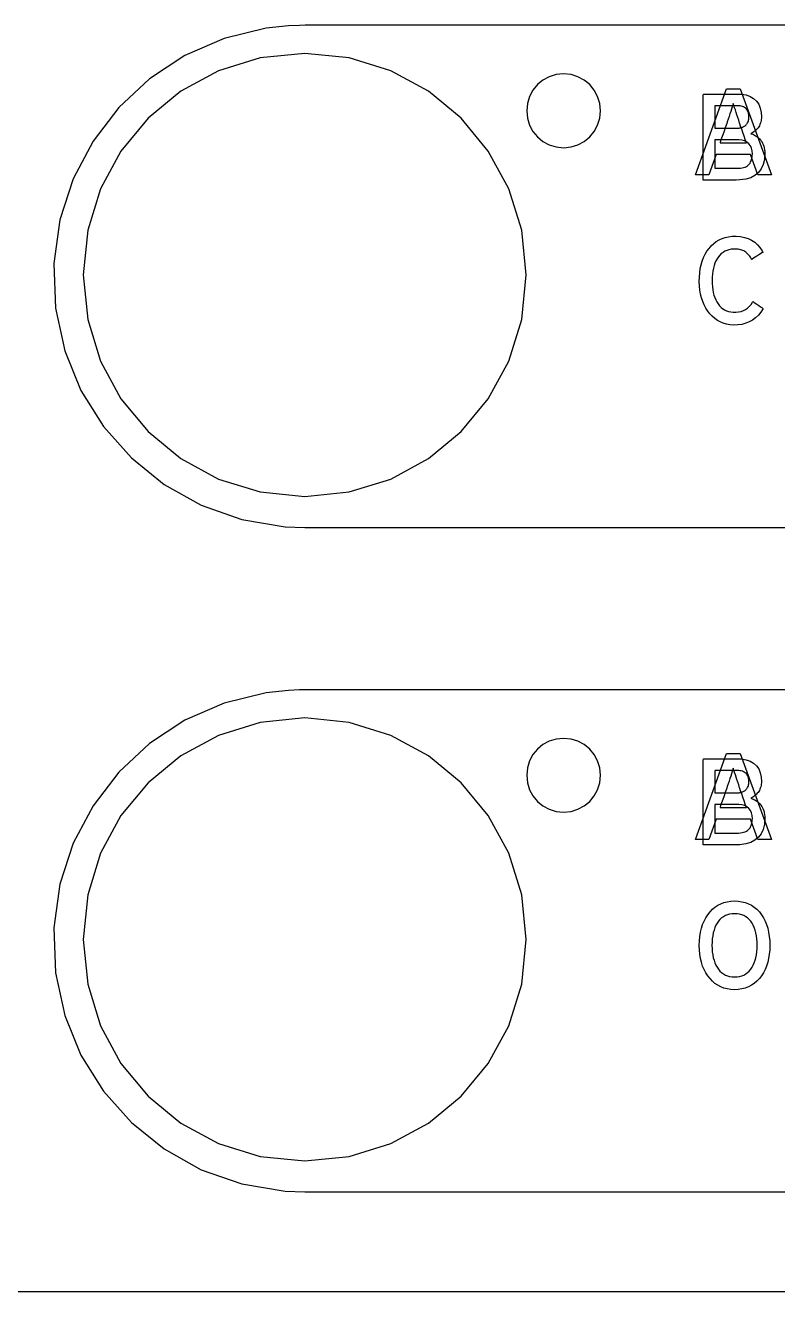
# Model space of a CAD drawing. Extents: x 1 to 47.7, y 0.2 to 35.
# Drawn here: x 16.419 to 17.438, y 8.999 to 10.714 of the extents above; entities that cross this region are included whole.
import ezdxf

# ---------------------------------------------------------------- set-up
doc = ezdxf.new("R2010")
doc.units = 0
doc.header["$MEASUREMENT"] = 0
doc.layers.add('4_2__4U__FRONT_PANEL_W_24_', color=7, linetype='CONTINUOUS')
doc.layers.add('5_1___24__TARGET_LEDS___12', color=7, linetype='CONTINUOUS')

msp = doc.modelspace()

# ---------------------------------------------------------------- linework, layer by layer
at = {"layer": '4_2__4U__FRONT_PANEL_W_24_'}
for points in [[(17.5566, 10.7144), (17.3474, 10.7144), (17.1467, 10.7144), (17.056, 10.7144), (16.9749, 10.7144), (16.906, 10.7144), (16.8518, 10.7144), (16.8149, 10.7144), (16.7977, 10.7144), (16.7902, 10.7143), (16.775, 10.7137), (16.745, 10.7104), (16.6878, 10.6965), (16.6348, 10.6733), (16.587, 10.6417), (16.5452, 10.6029), (16.5104, 10.5575), (16.4835, 10.5066), (16.4655, 10.4511), (16.4572, 10.3918), (16.4595, 10.3311), (16.472, 10.2734), (16.494, 10.2197), (16.5244, 10.1711), (16.5623, 10.1284), (16.6068, 10.0926), (16.657, 10.0645), (16.7119, 10.0451), (16.7706, 10.0354), (16.797, 10.0344), (16.8111, 10.0344), (16.8454, 10.0344), (16.8973, 10.0344), (16.9642, 10.0344), (17.0437, 10.0344), (17.1333, 10.0344), (17.2304, 10.0344), (17.4372, 10.0344), (17.6439, 10.0344)], [(17.5566, 9.8144), (17.3474, 9.8144), (17.1467, 9.8144), (17.056, 9.8144), (16.9749, 9.8144), (16.906, 9.8144), (16.8518, 9.8144), (16.8149, 9.8144), (16.7977, 9.8144), (16.7902, 9.8144), (16.775, 9.8137), (16.745, 9.8105), (16.6878, 9.7965), (16.6348, 9.7733), (16.587, 9.7418), (16.5452, 9.7029), (16.5104, 9.6575), (16.4835, 9.6066), (16.4655, 9.5511), (16.4572, 9.4919), (16.4595, 9.4312), (16.472, 9.3734), (16.494, 9.3198), (16.5244, 9.2711), (16.5623, 9.2284), (16.6068, 9.1926), (16.657, 9.1645), (16.7119, 9.1452), (16.7706, 9.1354), (16.797, 9.1344), (16.8111, 9.1344), (16.8454, 9.1344), (16.8973, 9.1344), (16.9642, 9.1344), (17.0437, 9.1344), (17.1333, 9.1344), (17.2304, 9.1344), (17.4372, 9.1344), (17.6439, 9.1344)], [(16.4185, 8.9994), (16.522, 8.9994), (16.6232, 8.9994), (16.7219, 8.9994), (16.8181, 8.9994), (16.9117, 8.9994), (17.0027, 8.9994), (17.091, 8.9994), (17.1765, 8.9994), (17.2591, 8.9994), (17.3388, 8.9994), (17.4155, 8.9994), (17.4528, 8.9994)]]:
    msp.add_lwpolyline(points, dxfattribs=at)
for points in [[(16.797, 10.0764), (16.8574, 10.0825), (16.9137, 10.0999), (16.9647, 10.1276), (17.0091, 10.1642), (17.0457, 10.2086), (17.0734, 10.2596), (17.0909, 10.3159), (17.097, 10.3763), (17.0909, 10.4368), (17.0734, 10.4931), (17.0457, 10.5441), (17.0091, 10.5885), (16.9647, 10.6251), (16.9137, 10.6528), (16.8574, 10.6702), (16.797, 10.6763), (16.7365, 10.6702), (16.6802, 10.6528), (16.6293, 10.6251), (16.5849, 10.5885), (16.5482, 10.5441), (16.5206, 10.4931), (16.5031, 10.4368), (16.497, 10.3763), (16.5031, 10.3159), (16.5206, 10.2596), (16.5482, 10.2086), (16.5849, 10.1642), (16.6293, 10.1276), (16.6802, 10.0999), (16.7365, 10.0825)], [(17.1477, 10.5486), (17.1578, 10.5497), (17.1671, 10.5526), (17.1756, 10.5572), (17.183, 10.5633), (17.1891, 10.5707), (17.1937, 10.5792), (17.1967, 10.5886), (17.1977, 10.5986), (17.1967, 10.6087), (17.1937, 10.6181), (17.1891, 10.6266), (17.183, 10.634), (17.1756, 10.6401), (17.1671, 10.6447), (17.1578, 10.6476), (17.1477, 10.6486), (17.1376, 10.6476), (17.1282, 10.6447), (17.1197, 10.6401), (17.1123, 10.634), (17.1062, 10.6266), (17.1016, 10.6181), (17.0987, 10.6087), (17.0977, 10.5986), (17.0987, 10.5886), (17.1016, 10.5792), (17.1062, 10.5707), (17.1123, 10.5633), (17.1197, 10.5572), (17.1282, 10.5526), (17.1376, 10.5497)], [(17.4203, 10.5405), (17.4197, 10.5326), (17.418, 10.5257), (17.4153, 10.5198), (17.4116, 10.5149), (17.4069, 10.5109), (17.4011, 10.5079), (17.3943, 10.5059), (17.3864, 10.5049), (17.3813, 10.5047), (17.3782, 10.5047), (17.3728, 10.5047), (17.3657, 10.5047), (17.3579, 10.5047), (17.3503, 10.5047), (17.3436, 10.5047), (17.3389, 10.5047), (17.3368, 10.5047), (17.3368, 10.5082), (17.3368, 10.5193), (17.3368, 10.5356), (17.3368, 10.5551), (17.3368, 10.5754), (17.3368, 10.5944), (17.3368, 10.6098), (17.3368, 10.6193), (17.337, 10.6213), (17.3398, 10.6213), (17.3453, 10.6213), (17.3524, 10.6213), (17.3605, 10.6213), (17.3684, 10.6213), (17.3754, 10.6213), (17.3806, 10.6213), (17.3831, 10.6213), (17.3887, 10.6211), (17.395, 10.62), (17.4005, 10.6181), (17.4051, 10.6153), (17.4089, 10.6118), (17.4119, 10.6074), (17.414, 10.6023), (17.4152, 10.5963), (17.4156, 10.5906), (17.4155, 10.5886), (17.4154, 10.5867), (17.4151, 10.5849), (17.4146, 10.5832), (17.4141, 10.5815), (17.4135, 10.5799), (17.4128, 10.5784), (17.4119, 10.577), (17.411, 10.5757), (17.41, 10.5744), (17.4089, 10.5732), (17.4078, 10.5721), (17.4066, 10.5711), (17.4053, 10.5701), (17.404, 10.5692), (17.4025, 10.5684), (17.4014, 10.5676), (17.4031, 10.5672), (17.4047, 10.5666), (17.4063, 10.5658), (17.4078, 10.5649), (17.4093, 10.5639), (17.4108, 10.5628), (17.4123, 10.5615), (17.4137, 10.56), (17.415, 10.5585), (17.4162, 10.5568), (17.4173, 10.5549), (17.4182, 10.5529), (17.4189, 10.5507), (17.4195, 10.5484), (17.4199, 10.5459), (17.4202, 10.5433)], [(17.3987, 10.5901), (17.3987, 10.5916), (17.3985, 10.5931), (17.3983, 10.5945), (17.398, 10.5958), (17.3975, 10.5971), (17.397, 10.5983), (17.3964, 10.5995), (17.3957, 10.6005), (17.3949, 10.6015), (17.3938, 10.6024), (17.3927, 10.6032), (17.3914, 10.6038), (17.39, 10.6044), (17.3884, 10.6048), (17.3868, 10.6051), (17.385, 10.6053), (17.383, 10.6054), (17.3819, 10.6054), (17.3788, 10.6054), (17.3744, 10.6054), (17.3692, 10.6054), (17.3639, 10.6054), (17.359, 10.6054), (17.3552, 10.6054), (17.353, 10.6054), (17.3527, 10.6051), (17.3527, 10.6029), (17.3527, 10.5991), (17.3527, 10.5942), (17.3527, 10.589), (17.3527, 10.5838), (17.3527, 10.5794), (17.3527, 10.5763), (17.3527, 10.5752), (17.3539, 10.5752), (17.357, 10.5752), (17.3614, 10.5752), (17.3665, 10.5752), (17.3719, 10.5752), (17.3767, 10.5752), (17.3805, 10.5752), (17.3827, 10.5752), (17.3835, 10.5752), (17.3845, 10.5752), (17.3855, 10.5753), (17.3864, 10.5754), (17.3872, 10.5756), (17.3881, 10.5758), (17.3888, 10.576), (17.3896, 10.5763), (17.3903, 10.5766), (17.391, 10.5769), (17.3916, 10.5772), (17.3922, 10.5776), (17.3928, 10.578), (17.3934, 10.5784), (17.3939, 10.5788), (17.3944, 10.5792), (17.3949, 10.5797), (17.3956, 10.5804), (17.3963, 10.5814), (17.3969, 10.5825), (17.3975, 10.5836), (17.3979, 10.5848), (17.3983, 10.5861), (17.3985, 10.5873), (17.3987, 10.5887)], [(17.4034, 10.54), (17.403, 10.5443), (17.4021, 10.5481), (17.4006, 10.5513), (17.3986, 10.554), (17.396, 10.5561), (17.3929, 10.5578), (17.3892, 10.5588), (17.3849, 10.5594), (17.3828, 10.5594), (17.3802, 10.5594), (17.376, 10.5594), (17.3708, 10.5594), (17.3653, 10.5594), (17.3601, 10.5594), (17.3559, 10.5594), (17.3533, 10.5594), (17.3527, 10.5592), (17.3527, 10.5567), (17.3527, 10.552), (17.3527, 10.5458), (17.3527, 10.5389), (17.3527, 10.5321), (17.3527, 10.5263), (17.3527, 10.5222), (17.3527, 10.5207), (17.3539, 10.5207), (17.3571, 10.5207), (17.3616, 10.5207), (17.3669, 10.5207), (17.3723, 10.5207), (17.3771, 10.5207), (17.3808, 10.5207), (17.3827, 10.5207), (17.3846, 10.5207), (17.3871, 10.5209), (17.3894, 10.5212), (17.3915, 10.5217), (17.3934, 10.5224), (17.3952, 10.5232), (17.3967, 10.5242), (17.3981, 10.5253), (17.3992, 10.5265), (17.4002, 10.5279), (17.401, 10.5293), (17.4017, 10.5308), (17.4023, 10.5325), (17.4028, 10.5342), (17.4031, 10.536), (17.4033, 10.538)], [(17.4181, 10.3307), (17.415, 10.326), (17.4116, 10.3218), (17.4078, 10.3182), (17.4037, 10.3151), (17.3992, 10.3127), (17.3943, 10.3108), (17.3891, 10.3094), (17.3835, 10.3086), (17.3779, 10.3084), (17.373, 10.3089), (17.3684, 10.3097), (17.364, 10.311), (17.3599, 10.3127), (17.356, 10.3148), (17.3524, 10.3173), (17.349, 10.3203), (17.3459, 10.3237), (17.343, 10.3274), (17.3404, 10.3314), (17.3381, 10.3357), (17.3361, 10.3403), (17.3345, 10.3451), (17.3332, 10.3503), (17.3323, 10.3557), (17.3317, 10.3614), (17.3314, 10.3674), (17.3316, 10.3735), (17.332, 10.3793), (17.3328, 10.3849), (17.334, 10.3901), (17.3354, 10.3951), (17.3373, 10.3998), (17.3394, 10.4043), (17.3419, 10.4084), (17.3447, 10.4123), (17.3477, 10.4158), (17.351, 10.4189), (17.3545, 10.4216), (17.3583, 10.4238), (17.3623, 10.4257), (17.3666, 10.4271), (17.3711, 10.4281), (17.3759, 10.4286), (17.3813, 10.4287), (17.3872, 10.4282), (17.3926, 10.4271), (17.3977, 10.4255), (17.4023, 10.4233), (17.4065, 10.4206), (17.4103, 10.4172), (17.4136, 10.4134), (17.4166, 10.4089), (17.4174, 10.4069), (17.4163, 10.4061), (17.4144, 10.4049), (17.4121, 10.4034), (17.4095, 10.4018), (17.407, 10.4002), (17.4049, 10.3988), (17.4033, 10.3978), (17.4026, 10.3973), (17.4018, 10.3987), (17.4008, 10.4002), (17.3998, 10.4016), (17.3987, 10.403), (17.3976, 10.4042), (17.3965, 10.4053), (17.3954, 10.4063), (17.3943, 10.4073), (17.3931, 10.4081), (17.3917, 10.4088), (17.3904, 10.4094), (17.3889, 10.41), (17.3873, 10.4104), (17.3857, 10.4108), (17.384, 10.4111), (17.3822, 10.4112), (17.3803, 10.4113), (17.3778, 10.4113), (17.3746, 10.411), (17.3716, 10.4104), (17.3687, 10.4096), (17.3661, 10.4084), (17.3636, 10.4069), (17.3613, 10.4052), (17.3592, 10.4032), (17.3573, 10.4009), (17.3555, 10.3982), (17.354, 10.3953), (17.3526, 10.3922), (17.3515, 10.3889), (17.3505, 10.3854), (17.3498, 10.3816), (17.3493, 10.3776), (17.3489, 10.3734), (17.3488, 10.3689), (17.3489, 10.3645), (17.3492, 10.3603), (17.3497, 10.3563), (17.3504, 10.3525), (17.3513, 10.349), (17.3525, 10.3457), (17.3538, 10.3426), (17.3553, 10.3397), (17.3571, 10.337), (17.3589, 10.3345), (17.361, 10.3324), (17.3633, 10.3305), (17.3657, 10.329), (17.3684, 10.3277), (17.3712, 10.3268), (17.3742, 10.3262), (17.3774, 10.3258), (17.381, 10.3258), (17.3846, 10.3262), (17.3881, 10.327), (17.3912, 10.3281), (17.3942, 10.3296), (17.3969, 10.3315), (17.3993, 10.3338), (17.4016, 10.3365), (17.4035, 10.3395), (17.4043, 10.3402), (17.4055, 10.3394), (17.4073, 10.3381), (17.4095, 10.3366), (17.4119, 10.3349), (17.4143, 10.3333), (17.4162, 10.332), (17.4176, 10.331)], [(16.797, 9.1764), (16.8574, 9.1825), (16.9137, 9.1999), (16.9647, 9.2276), (17.0091, 9.2642), (17.0457, 9.3086), (17.0734, 9.3596), (17.0909, 9.4159), (17.097, 9.4764), (17.0909, 9.5368), (17.0734, 9.5932), (17.0457, 9.6441), (17.0091, 9.6885), (16.9647, 9.7252), (16.9137, 9.7528), (16.8574, 9.7703), (16.797, 9.7764), (16.7365, 9.7703), (16.6802, 9.7528), (16.6293, 9.7252), (16.5849, 9.6885), (16.5482, 9.6441), (16.5206, 9.5932), (16.5031, 9.5368), (16.497, 9.4764), (16.5031, 9.4159), (16.5206, 9.3596), (16.5482, 9.3086), (16.5849, 9.2642), (16.6293, 9.2276), (16.6802, 9.1999), (16.7365, 9.1825)], [(17.1477, 9.6487), (17.1578, 9.6497), (17.1671, 9.6526), (17.1756, 9.6572), (17.183, 9.6633), (17.1891, 9.6708), (17.1937, 9.6792), (17.1967, 9.6886), (17.1977, 9.6987), (17.1967, 9.7088), (17.1937, 9.7182), (17.1891, 9.7267), (17.183, 9.7341), (17.1756, 9.7402), (17.1671, 9.7448), (17.1578, 9.7477), (17.1477, 9.7487), (17.1376, 9.7477), (17.1282, 9.7448), (17.1197, 9.7402), (17.1123, 9.7341), (17.1062, 9.7267), (17.1016, 9.7182), (17.0987, 9.7088), (17.0977, 9.6987), (17.0987, 9.6886), (17.1016, 9.6792), (17.1062, 9.6708), (17.1123, 9.6633), (17.1197, 9.6572), (17.1282, 9.6526), (17.1376, 9.6497)], [(17.4203, 9.6403), (17.4197, 9.6324), (17.418, 9.6255), (17.4153, 9.6196), (17.4116, 9.6147), (17.4069, 9.6107), (17.4011, 9.6077), (17.3943, 9.6057), (17.3864, 9.6047), (17.3813, 9.6045), (17.3782, 9.6045), (17.3728, 9.6045), (17.3657, 9.6045), (17.3579, 9.6045), (17.3503, 9.6045), (17.3436, 9.6045), (17.3389, 9.6045), (17.3368, 9.6045), (17.3368, 9.6081), (17.3368, 9.6191), (17.3368, 9.6354), (17.3368, 9.6549), (17.3368, 9.6753), (17.3368, 9.6942), (17.3368, 9.7096), (17.3368, 9.7191), (17.337, 9.7212), (17.3398, 9.7212), (17.3453, 9.7212), (17.3524, 9.7212), (17.3605, 9.7212), (17.3684, 9.7212), (17.3754, 9.7212), (17.3806, 9.7212), (17.3831, 9.7212), (17.3887, 9.7209), (17.395, 9.7198), (17.4005, 9.7179), (17.4051, 9.7152), (17.4089, 9.7116), (17.4119, 9.7073), (17.414, 9.7021), (17.4152, 9.6961), (17.4156, 9.6904), (17.4155, 9.6884), (17.4154, 9.6865), (17.4151, 9.6847), (17.4146, 9.683), (17.4141, 9.6813), (17.4135, 9.6797), (17.4128, 9.6783), (17.4119, 9.6768), (17.411, 9.6755), (17.41, 9.6743), (17.4089, 9.6731), (17.4078, 9.672), (17.4066, 9.6709), (17.4053, 9.6699), (17.404, 9.669), (17.4025, 9.6682), (17.4014, 9.6675), (17.4031, 9.667), (17.4047, 9.6664), (17.4063, 9.6656), (17.4078, 9.6648), (17.4093, 9.6638), (17.4108, 9.6626), (17.4123, 9.6613), (17.4137, 9.6599), (17.415, 9.6583), (17.4162, 9.6566), (17.4173, 9.6547), (17.4182, 9.6527), (17.4189, 9.6505), (17.4195, 9.6482), (17.4199, 9.6457), (17.4202, 9.6431)], [(17.3987, 9.6899), (17.3987, 9.6914), (17.3985, 9.6929), (17.3983, 9.6943), (17.398, 9.6956), (17.3975, 9.6969), (17.397, 9.6981), (17.3964, 9.6993), (17.3957, 9.7004), (17.3949, 9.7014), (17.3938, 9.7022), (17.3927, 9.703), (17.3914, 9.7036), (17.39, 9.7042), (17.3884, 9.7046), (17.3868, 9.7049), (17.385, 9.7051), (17.383, 9.7052), (17.3819, 9.7052), (17.3788, 9.7052), (17.3744, 9.7052), (17.3692, 9.7052), (17.3639, 9.7052), (17.359, 9.7052), (17.3552, 9.7052), (17.353, 9.7052), (17.3527, 9.7049), (17.3527, 9.7027), (17.3527, 9.6989), (17.3527, 9.6941), (17.3527, 9.6888), (17.3527, 9.6836), (17.3527, 9.6792), (17.3527, 9.6762), (17.3527, 9.675), (17.3539, 9.675), (17.357, 9.675), (17.3614, 9.675), (17.3665, 9.675), (17.3719, 9.675), (17.3767, 9.675), (17.3805, 9.675), (17.3827, 9.675), (17.3835, 9.675), (17.3845, 9.6751), (17.3855, 9.6751), (17.3864, 9.6752), (17.3872, 9.6754), (17.3881, 9.6756), (17.3888, 9.6758), (17.3896, 9.6761), (17.3903, 9.6764), (17.391, 9.6767), (17.3916, 9.677), (17.3922, 9.6774), (17.3928, 9.6778), (17.3934, 9.6782), (17.3939, 9.6786), (17.3944, 9.679), (17.3949, 9.6795), (17.3956, 9.6802), (17.3963, 9.6813), (17.3969, 9.6823), (17.3975, 9.6835), (17.3979, 9.6847), (17.3983, 9.6859), (17.3985, 9.6872), (17.3987, 9.6885)], [(17.4034, 9.6398), (17.403, 9.6441), (17.4021, 9.6479), (17.4006, 9.6511), (17.3986, 9.6538), (17.396, 9.656), (17.3929, 9.6576), (17.3892, 9.6586), (17.3849, 9.6592), (17.3828, 9.6592), (17.3802, 9.6592), (17.376, 9.6592), (17.3708, 9.6592), (17.3653, 9.6592), (17.3601, 9.6592), (17.3559, 9.6592), (17.3533, 9.6592), (17.3527, 9.6591), (17.3527, 9.6566), (17.3527, 9.6518), (17.3527, 9.6456), (17.3527, 9.6387), (17.3527, 9.6319), (17.3527, 9.6261), (17.3527, 9.622), (17.3527, 9.6205), (17.3539, 9.6205), (17.3571, 9.6205), (17.3616, 9.6205), (17.3669, 9.6205), (17.3723, 9.6205), (17.3771, 9.6205), (17.3808, 9.6205), (17.3827, 9.6205), (17.3846, 9.6205), (17.3871, 9.6207), (17.3894, 9.621), (17.3915, 9.6215), (17.3934, 9.6222), (17.3952, 9.623), (17.3967, 9.624), (17.3981, 9.6251), (17.3992, 9.6264), (17.4002, 9.6277), (17.401, 9.6291), (17.4017, 9.6307), (17.4023, 9.6323), (17.4028, 9.634), (17.4031, 9.6359), (17.4033, 9.6378)], [(17.4271, 9.4684), (17.4269, 9.4622), (17.4263, 9.4563), (17.4254, 9.4507), (17.4242, 9.4454), (17.4226, 9.4404), (17.4207, 9.4357), (17.4184, 9.4313), (17.4158, 9.4272), (17.4128, 9.4233), (17.4095, 9.4199), (17.406, 9.4169), (17.4021, 9.4143), (17.3981, 9.4122), (17.3937, 9.4105), (17.3891, 9.4093), (17.3843, 9.4085), (17.3792, 9.4082), (17.3741, 9.4085), (17.3693, 9.4093), (17.3647, 9.4105), (17.3605, 9.4122), (17.3565, 9.4143), (17.3527, 9.4169), (17.3492, 9.4199), (17.346, 9.4233), (17.343, 9.4272), (17.3403, 9.4313), (17.338, 9.4357), (17.336, 9.4404), (17.3344, 9.4454), (17.3331, 9.4507), (17.3322, 9.4563), (17.3316, 9.4622), (17.3314, 9.4684), (17.3316, 9.4747), (17.3322, 9.4806), (17.3331, 9.4862), (17.3344, 9.4915), (17.336, 9.4966), (17.338, 9.5013), (17.3403, 9.5058), (17.343, 9.5099), (17.346, 9.5138), (17.3492, 9.5172), (17.3527, 9.5201), (17.3565, 9.5227), (17.3605, 9.5247), (17.3647, 9.5264), (17.3693, 9.5275), (17.3741, 9.5283), (17.3792, 9.5286), (17.3843, 9.5283), (17.3891, 9.5275), (17.3937, 9.5264), (17.3981, 9.5247), (17.4021, 9.5227), (17.406, 9.5201), (17.4095, 9.5172), (17.4128, 9.5138), (17.4158, 9.5099), (17.4184, 9.5058), (17.4207, 9.5013), (17.4226, 9.4966), (17.4242, 9.4915), (17.4254, 9.4862), (17.4263, 9.4806), (17.4269, 9.4747)], [(17.4099, 9.4684), (17.4098, 9.473), (17.4094, 9.4774), (17.4089, 9.4815), (17.4082, 9.4854), (17.4072, 9.489), (17.406, 9.4924), (17.4046, 9.4955), (17.403, 9.4985), (17.4012, 9.5011), (17.3992, 9.5034), (17.3969, 9.5055), (17.3945, 9.5072), (17.3918, 9.5086), (17.389, 9.5097), (17.3859, 9.5105), (17.3826, 9.511), (17.3792, 9.5112), (17.3758, 9.511), (17.3726, 9.5105), (17.3696, 9.5097), (17.3668, 9.5086), (17.3642, 9.5072), (17.3617, 9.5055), (17.3595, 9.5034), (17.3575, 9.5011), (17.3556, 9.4985), (17.354, 9.4955), (17.3526, 9.4924), (17.3514, 9.489), (17.3504, 9.4854), (17.3496, 9.4815), (17.3491, 9.4774), (17.3488, 9.473), (17.3486, 9.4684), (17.3488, 9.4639), (17.3491, 9.4596), (17.3496, 9.4556), (17.3504, 9.4517), (17.3514, 9.4481), (17.3526, 9.4448), (17.354, 9.4416), (17.3556, 9.4387), (17.3575, 9.436), (17.3595, 9.4336), (17.3617, 9.4315), (17.3642, 9.4297), (17.3668, 9.4282), (17.3696, 9.4271), (17.3726, 9.4263), (17.3758, 9.4258), (17.3792, 9.4256), (17.3826, 9.4258), (17.3859, 9.4263), (17.389, 9.4271), (17.3918, 9.4282), (17.3945, 9.4297), (17.3969, 9.4315), (17.3992, 9.4336), (17.4012, 9.436), (17.403, 9.4387), (17.4046, 9.4416), (17.406, 9.4448), (17.4072, 9.4481), (17.4082, 9.4517), (17.4089, 9.4556), (17.4094, 9.4596), (17.4098, 9.4639)]]:
    msp.add_lwpolyline(points, close=True, dxfattribs=at)
at = {"layer": '5_1___24__TARGET_LEDS___12'}
for points in [[(17.5566, 10.7144), (17.3474, 10.7144), (17.1467, 10.7144), (17.056, 10.7144), (16.9749, 10.7144), (16.906, 10.7144), (16.8518, 10.7144), (16.8149, 10.7144), (16.7977, 10.7144), (16.7902, 10.7143), (16.775, 10.7137), (16.745, 10.7104), (16.6878, 10.6965), (16.6348, 10.6733), (16.587, 10.6417), (16.5452, 10.6029), (16.5104, 10.5575), (16.4835, 10.5066), (16.4655, 10.4511), (16.4572, 10.3918), (16.4595, 10.3311), (16.472, 10.2734), (16.494, 10.2197), (16.5244, 10.1711), (16.5623, 10.1284), (16.6068, 10.0926), (16.657, 10.0645), (16.7119, 10.0451), (16.7706, 10.0354), (16.797, 10.0344), (16.8111, 10.0344), (16.8454, 10.0344), (16.8973, 10.0344), (16.9642, 10.0344), (17.0437, 10.0344), (17.1333, 10.0344), (17.2304, 10.0344), (17.4372, 10.0344), (17.6439, 10.0344)], [(17.4106, 10.5119), (17.4009, 10.5396), (17.3541, 10.5396), (17.3445, 10.5119), (17.3263, 10.5119), (17.3683, 10.6285), (17.3869, 10.6285), (17.4293, 10.5119), (17.4106, 10.5119)], [(17.5566, 9.8144), (17.3474, 9.8144), (17.1467, 9.8144), (17.056, 9.8144), (16.9749, 9.8144), (16.906, 9.8144), (16.8518, 9.8144), (16.8149, 9.8144), (16.7977, 9.8144), (16.7902, 9.8144), (16.775, 9.8137), (16.745, 9.8105), (16.6878, 9.7965), (16.6348, 9.7733), (16.587, 9.7418), (16.5452, 9.7029), (16.5104, 9.6575), (16.4835, 9.6066), (16.4655, 9.5511), (16.4572, 9.4919), (16.4595, 9.4312), (16.472, 9.3734), (16.494, 9.3198), (16.5244, 9.2711), (16.5623, 9.2284), (16.6068, 9.1926), (16.657, 9.1645), (16.7119, 9.1452), (16.7706, 9.1354), (16.797, 9.1344), (16.8111, 9.1344), (16.8454, 9.1344), (16.8973, 9.1344), (16.9642, 9.1344), (17.0437, 9.1344), (17.1333, 9.1344), (17.2304, 9.1344), (17.4372, 9.1344), (17.6439, 9.1344)], [(17.4106, 9.6117), (17.4009, 9.6394), (17.3541, 9.6394), (17.3445, 9.6117), (17.3263, 9.6117), (17.3683, 9.7283), (17.3869, 9.7283), (17.4293, 9.6117), (17.4106, 9.6117)], [(16.3046, 8.9994), (16.4455, 8.9994), (16.5846, 8.9994), (16.7218, 8.9994), (16.8571, 8.9994), (16.9903, 8.9994), (17.1214, 8.9994), (17.2503, 8.9994), (17.3769, 8.9994), (17.5012, 8.9994), (17.6231, 8.9994), (17.7424, 8.9994), (17.8591, 8.9994), (17.9732, 8.9994), (18.0292, 8.9994), (18.0845, 8.9994), (18.1391, 8.9994), (18.193, 8.9994), (18.2462, 8.9994), (18.2986, 8.9994), (18.3503, 8.9994), (18.4012, 8.9994), (18.4513, 8.9994)]]:
    msp.add_lwpolyline(points, dxfattribs=at)
for points in [[(16.797, 10.0764), (16.8574, 10.0825), (16.9137, 10.0999), (16.9647, 10.1276), (17.0091, 10.1642), (17.0457, 10.2086), (17.0734, 10.2596), (17.0909, 10.3159), (17.097, 10.3763), (17.0909, 10.4368), (17.0734, 10.4931), (17.0457, 10.5441), (17.0091, 10.5885), (16.9647, 10.6251), (16.9137, 10.6528), (16.8574, 10.6702), (16.797, 10.6763), (16.7365, 10.6702), (16.6802, 10.6528), (16.6293, 10.6251), (16.5849, 10.5885), (16.5482, 10.5441), (16.5206, 10.4931), (16.5031, 10.4368), (16.497, 10.3763), (16.5031, 10.3159), (16.5206, 10.2596), (16.5482, 10.2086), (16.5849, 10.1642), (16.6293, 10.1276), (16.6802, 10.0999), (16.7365, 10.0825)], [(17.1477, 10.5486), (17.1578, 10.5497), (17.1671, 10.5526), (17.1756, 10.5572), (17.183, 10.5633), (17.1891, 10.5707), (17.1937, 10.5792), (17.1967, 10.5886), (17.1977, 10.5986), (17.1967, 10.6087), (17.1937, 10.6181), (17.1891, 10.6266), (17.183, 10.634), (17.1756, 10.6401), (17.1671, 10.6447), (17.1578, 10.6476), (17.1477, 10.6486), (17.1376, 10.6476), (17.1282, 10.6447), (17.1197, 10.6401), (17.1123, 10.634), (17.1062, 10.6266), (17.1016, 10.6181), (17.0987, 10.6087), (17.0977, 10.5986), (17.0987, 10.5886), (17.1016, 10.5792), (17.1062, 10.5707), (17.1123, 10.5633), (17.1197, 10.5572), (17.1282, 10.5526), (17.1376, 10.5497)], [(17.3861, 10.582), (17.3848, 10.5859), (17.3836, 10.5896), (17.3824, 10.5931), (17.3813, 10.5964), (17.3803, 10.5997), (17.3793, 10.6027), (17.3784, 10.6056), (17.3775, 10.6084), (17.3767, 10.6068), (17.3759, 10.6039), (17.375, 10.601), (17.374, 10.5978), (17.3729, 10.5945), (17.3718, 10.591), (17.3706, 10.5873), (17.3693, 10.5835), (17.3686, 10.5815), (17.3679, 10.5792), (17.3666, 10.5755), (17.365, 10.571), (17.3633, 10.5661), (17.3617, 10.5615), (17.3604, 10.5578), (17.3597, 10.5556), (17.3598, 10.5552), (17.3623, 10.5552), (17.367, 10.5552), (17.3729, 10.5552), (17.3795, 10.5552), (17.3858, 10.5552), (17.391, 10.5552), (17.3945, 10.5552), (17.3955, 10.5552), (17.3949, 10.5567), (17.3938, 10.5599), (17.3923, 10.5643), (17.3906, 10.5691), (17.389, 10.5739), (17.3875, 10.578), (17.3865, 10.5809)], [(16.797, 9.1764), (16.8574, 9.1825), (16.9137, 9.1999), (16.9647, 9.2276), (17.0091, 9.2642), (17.0457, 9.3086), (17.0734, 9.3596), (17.0909, 9.4159), (17.097, 9.4764), (17.0909, 9.5368), (17.0734, 9.5932), (17.0457, 9.6441), (17.0091, 9.6885), (16.9647, 9.7252), (16.9137, 9.7528), (16.8574, 9.7703), (16.797, 9.7764), (16.7365, 9.7703), (16.6802, 9.7528), (16.6293, 9.7252), (16.5849, 9.6885), (16.5482, 9.6441), (16.5206, 9.5932), (16.5031, 9.5368), (16.497, 9.4764), (16.5031, 9.4159), (16.5206, 9.3596), (16.5482, 9.3086), (16.5849, 9.2642), (16.6293, 9.2276), (16.6802, 9.1999), (16.7365, 9.1825)], [(17.1477, 9.6487), (17.1578, 9.6497), (17.1671, 9.6526), (17.1756, 9.6572), (17.183, 9.6633), (17.1891, 9.6708), (17.1937, 9.6792), (17.1967, 9.6886), (17.1977, 9.6987), (17.1967, 9.7088), (17.1937, 9.7182), (17.1891, 9.7267), (17.183, 9.7341), (17.1756, 9.7402), (17.1671, 9.7448), (17.1578, 9.7477), (17.1477, 9.7487), (17.1376, 9.7477), (17.1282, 9.7448), (17.1197, 9.7402), (17.1123, 9.7341), (17.1062, 9.7267), (17.1016, 9.7182), (17.0987, 9.7088), (17.0977, 9.6987), (17.0987, 9.6886), (17.1016, 9.6792), (17.1062, 9.6708), (17.1123, 9.6633), (17.1197, 9.6572), (17.1282, 9.6526), (17.1376, 9.6497)], [(17.3861, 9.6819), (17.3848, 9.6857), (17.3836, 9.6894), (17.3824, 9.6929), (17.3813, 9.6963), (17.3803, 9.6995), (17.3793, 9.7025), (17.3784, 9.7054), (17.3775, 9.7082), (17.3767, 9.7066), (17.3759, 9.7038), (17.375, 9.7008), (17.374, 9.6976), (17.3729, 9.6943), (17.3718, 9.6908), (17.3706, 9.6871), (17.3693, 9.6833), (17.3686, 9.6813), (17.3679, 9.679), (17.3666, 9.6754), (17.365, 9.6708), (17.3633, 9.6659), (17.3617, 9.6614), (17.3604, 9.6577), (17.3597, 9.6554), (17.3598, 9.655), (17.3623, 9.655), (17.367, 9.655), (17.3729, 9.655), (17.3795, 9.655), (17.3858, 9.655), (17.391, 9.655), (17.3945, 9.655), (17.3955, 9.655), (17.3949, 9.6566), (17.3938, 9.6598), (17.3923, 9.6641), (17.3906, 9.6689), (17.389, 9.6737), (17.3875, 9.6778), (17.3865, 9.6808)]]:
    msp.add_lwpolyline(points, close=True, dxfattribs=at)

doc.saveas('drawing.dxf')
